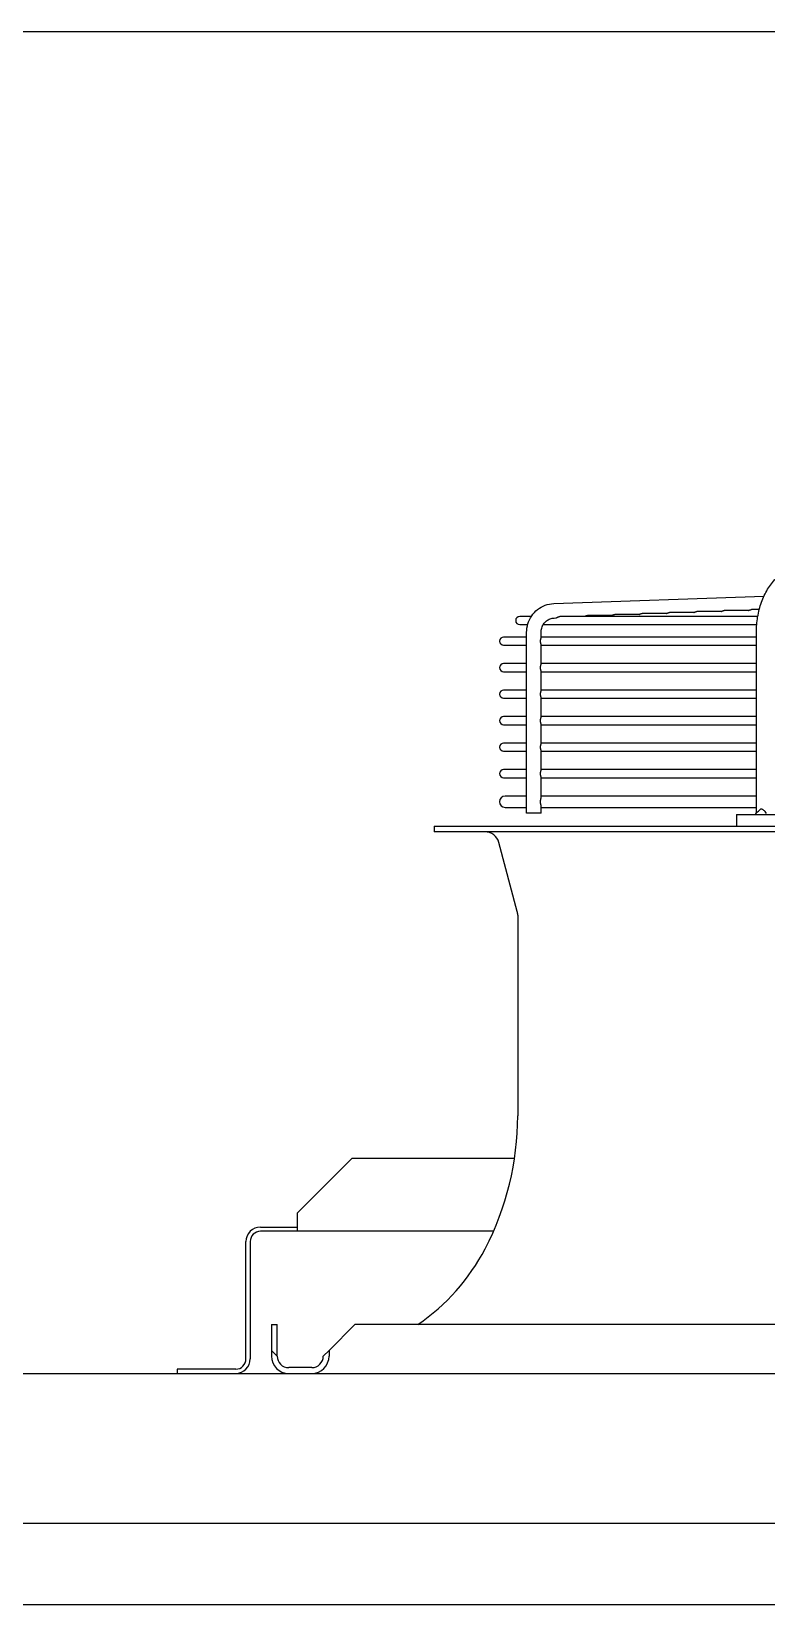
# Model space of a CAD drawing. Header units: millimetres. Extents: x 16950 to 32328, y 19251 to 29476.
# Drawn here: x 17347.56 to 17357.6, y 19593.38 to 19614.88 of the extents above; entities that cross this region are included whole.
import ezdxf

# ---------------------------------------------------------------- set-up
doc = ezdxf.new("R2010")
doc.units = ezdxf.units.MM
doc.header["$LTSCALE"] = 5
doc.layers.add('UNIT', color=6, linetype='Continuous')
doc.styles.add('SUBMITTAL', font='romans.shx', dxfattribs={"width": 0.75})
doc.dimstyles.new('SUBMITTAL', dxfattribs={"dimtxt": 0.09375, "dimasz": 0.09375, "dimexe": 0.03125, "dimexo": 0.0625, "dimgap": 0.0625, "dimtad": 0, "dimdec": 4, "dimzin": 4, "dimdsep": 46, "dimlunit": 4, "dimtxsty": 'SUBMITTAL', "dimcen": 0.09375, "dimclre": 6, "dimadec": 0, "dimazin": 0, "dimtfac": 1, "dimtdec": 0, "dimtofl": 0, "dimtmove": 0, "dimatfit": 3, "dimfxl": 0, "dimfrac": 2, "dimtolj": 1, "dimtzin": 4, "dimarcsym": 0})

msp = doc.modelspace()

# ---------------------------------------------------------------- linework, layer by layer
at = {"layer": 'UNIT'}
for p, q in [((17354.6951, 19607.0623), (17357.5703, 19607.1663)), ((17354.3892, 19606.8869), (17354.2306, 19606.8869)), ((17357.4839, 19606.8869), (17354.7808, 19606.8869)), ((17355.4884, 19606.9004), (17355.155, 19606.9004)), ((17355.8626, 19606.9139), (17355.5292, 19606.9139)), ((17356.2368, 19606.9274), (17355.9034, 19606.9274)), ((17356.611, 19606.9409), (17356.2775, 19606.9409)), ((17356.9851, 19606.9544), (17356.6517, 19606.9544)), ((17357.3593, 19606.9679), (17357.0259, 19606.9679)), ((17357.5044, 19606.9814), (17357.4001, 19606.9814)), ((17354.2306, 19606.7767), (17354.3396, 19606.7767)), ((17354.3249, 19604.1995), (17354.3249, 19606.6689)), ((17354.5218, 19606.589), (17354.5218, 19606.6689)), ((17354.5523, 19606.7767), (17357.4696, 19606.7767)), ((17354.7022, 19606.8656), (17354.7244, 19606.8664)), ((17357.465, 19604.1995), (17357.465, 19606.6689)), ((17354.3249, 19606.605), (17354.0102, 19606.605)), ((17354.0102, 19606.4948), (17354.3249, 19606.4948)), ((17357.465, 19606.605), (17354.5218, 19606.605)), ((17354.5218, 19606.2268), (17354.5218, 19606.5107)), ((17354.5218, 19606.4948), (17357.465, 19606.4948)), ((17354.3249, 19606.2428), (17354.0102, 19606.2428)), ((17357.465, 19606.2428), (17354.5218, 19606.2428)), ((17354.0102, 19606.1326), (17354.3249, 19606.1326)), ((17354.5218, 19605.8646), (17354.5218, 19606.1485)), ((17354.5218, 19606.1326), (17357.465, 19606.1326)), ((17354.3249, 19605.8806), (17354.0102, 19605.8806)), ((17357.465, 19605.8806), (17354.5218, 19605.8806)), ((17354.0102, 19605.7704), (17354.3249, 19605.7704)), ((17354.5218, 19605.5024), (17354.5218, 19605.7863)), ((17354.5218, 19605.7704), (17357.465, 19605.7704)), ((17354.3249, 19605.5184), (17354.0102, 19605.5184)), ((17354.0102, 19605.4081), (17354.3249, 19605.4081)), ((17357.465, 19605.5184), (17354.5218, 19605.5184)), ((17354.5218, 19605.1402), (17354.5218, 19605.4241)), ((17354.5218, 19605.4081), (17357.465, 19605.4081)), ((17354.3249, 19605.1562), (17354.0102, 19605.1562)), ((17354.0102, 19605.0459), (17354.3249, 19605.0459)), ((17357.465, 19605.1562), (17354.5218, 19605.1562)), ((17354.5218, 19604.778), (17354.5218, 19605.0619)), ((17354.5218, 19605.0459), (17357.465, 19605.0459)), ((17354.3249, 19604.794), (17354.0102, 19604.794)), ((17357.465, 19604.794), (17354.5218, 19604.794)), ((17354.0102, 19604.6837), (17354.3249, 19604.6837)), ((17354.5218, 19604.4023), (17354.5218, 19604.6997)), ((17354.5218, 19604.6837), (17357.465, 19604.6837)), ((17354.3249, 19604.4318), (17354.0318, 19604.4318)), ((17357.465, 19604.4318), (17354.5218, 19604.4318)), ((17354.5218, 19604.1995), (17354.5218, 19604.3077)), ((17354.0318, 19604.2782), (17354.3249, 19604.2782)), ((17354.5218, 19604.1995), (17354.3249, 19604.1995)), ((17354.5218, 19604.2782), (17357.465, 19604.2782)), ((17357.1951, 19604.1798), (17359.4222, 19604.1798)), ((17357.1951, 19604.1798), (17357.1951, 19604.0223)), ((17353.0613, 19604.0223), (17386.8015, 19604.0223)), ((17353.0613, 19604.0223), (17353.0613, 19603.9436)), ((17386.8015, 19603.9436), (17353.0613, 19603.9436)), ((17354.1964, 19602.8558), (17353.9453, 19603.7974)), ((17354.2031, 19602.8051), (17354.2031, 19600.0641)), ((17351.1884, 19598.734), (17351.9384, 19599.484)), ((17351.9384, 19599.484), (17354.1601, 19599.484)), ((17351.1884, 19598.734), (17351.1884, 19598.484)), ((17350.6884, 19598.542), (17351.1884, 19598.542)), ((17350.4894, 19596.741), (17350.4894, 19598.343)), ((17350.5474, 19598.343), (17350.5474, 19596.741)), ((17353.8721, 19598.484), (17350.6884, 19598.484)), ((17350.8369, 19597.2113), (17350.9157, 19597.2113)), ((17350.8369, 19597.2113), (17350.8369, 19596.7782)), ((17350.9157, 19596.7782), (17350.9157, 19597.2113)), ((17351.6243, 19596.857), (17351.9787, 19597.2113)), ((17387.8842, 19597.2113), (17351.9787, 19597.2113)), ((17350.8369, 19596.857), (17350.9157, 19596.7782)), ((17351.6243, 19596.857), (17351.5456, 19596.7782)), ((17351.6243, 19596.857), (17351.6243, 19596.7782)), ((17350.3484, 19596.6), (17349.5474, 19596.6)), ((17349.5474, 19596.6), (17349.5474, 19596.542)), ((17351.3881, 19596.6207), (17351.0731, 19596.6207)), ((17251.8123, 19596.542), (17393.5423, 19596.542)), ((17393.5423, 19594.4924), (17251.8123, 19594.4924)), ((17256.0623, 19593.3829), (17389.3064, 19593.3829))]:
    msp.add_line(p, q, dxfattribs=at)
for centre, radius, start, end in [((17354.2306, 19606.8318), 0.0551, 90, 270), ((17354.0102, 19606.5499), 0.0551, 90, 270), ((17354.0102, 19606.1877), 0.0551, 90, 270), ((17354.0102, 19605.8255), 0.0551, 90, 270), ((17354.0102, 19605.4633), 0.0551, 90, 270), ((17354.0102, 19605.1011), 0.0551, 90, 270), ((17354.0102, 19604.7389), 0.0551, 90, 270), ((17354.0318, 19604.355), 0.0768, 90, 270), ((17353.7551, 19603.7467), 0.1969, 14.93142, 90), ((17354.0062, 19602.8051), 0.1969, 0, 14.93142), ((17350.2661, 19600.0641), 3.937, 332.49816, 0), ((17350.6884, 19598.343), 0.199, 90, 180), ((17350.6884, 19598.343), 0.141, 90, 180), ((17351.2438, 19599.5551), 2.8346, 304.22448, 332.49816), ((17351.0731, 19596.7782), 0.2362, 180, 270), ((17351.0731, 19596.7782), 0.1575, 180, 270), ((17351.3881, 19596.7782), 0.1575, 270, 0), ((17351.3881, 19596.7782), 0.2362, 270, 0), ((17350.3484, 19596.741), 0.141, 270, 0), ((17350.3484, 19596.741), 0.199, 270, 0)]:
    msp.add_arc(centre, radius, start, end, dxfattribs=at)
for points, knots in [([(17357.465, 19606.6689), (17357.465, 19606.7044), (17357.4665, 19606.7403), (17357.4695, 19606.7757), (17357.4724, 19606.8112), (17357.4769, 19606.8461), (17357.4828, 19606.8808), (17357.4887, 19606.9154), (17357.4961, 19606.9498), (17357.5049, 19606.9833), (17357.5136, 19607.0167), (17357.5237, 19607.0493), (17357.5352, 19607.081), (17357.5467, 19607.1128), (17357.5596, 19607.1438), (17357.5736, 19607.1734), (17357.5877, 19607.203), (17357.6029, 19607.2313), (17357.6193, 19607.2583), (17357.6357, 19607.2854), (17357.6534, 19607.3112), (17357.6719, 19607.3354), (17357.6905, 19607.3595), (17357.71, 19607.382), (17357.7304, 19607.4029), (17357.7509, 19607.4237), (17357.7723, 19607.443), (17357.7943, 19607.4603), (17357.8164, 19607.4777), (17357.839, 19607.4931), (17357.8623, 19607.5066), (17357.8857, 19607.5201), (17357.9097, 19607.5318), (17357.934, 19607.5413), (17357.9583, 19607.5509), (17357.9828, 19607.5583), (17358.0078, 19607.5638), (17358.0327, 19607.5692), (17358.058, 19607.5726), (17358.0832, 19607.5738)], [0, 0, 0, 0, 0.076921, 0.076921, 0.076921, 0.1538421, 0.1538421, 0.1538421, 0.2307631, 0.2307631, 0.2307631, 0.3076842, 0.3076842, 0.3076842, 0.3846052, 0.3846052, 0.3846052, 0.4615263, 0.4615263, 0.4615263, 0.5384473, 0.5384473, 0.5384473, 0.6153684, 0.6153684, 0.6153684, 0.6922894, 0.6922894, 0.6922894, 0.7692105, 0.7692105, 0.7692105, 0.8461315, 0.8461315, 0.8461315, 0.9230526, 0.9230526, 0.9230526, 1, 1, 1, 1]), ([(17354.3249, 19606.6689), (17354.3249, 19606.7088), (17354.3309, 19606.7488), (17354.3543, 19606.8252), (17354.3717, 19606.8616), (17354.4166, 19606.9274), (17354.4441, 19606.9569), (17354.5066, 19607.006), (17354.5416, 19607.0256), (17354.6161, 19607.0531), (17354.6555, 19607.0609), (17354.6951, 19607.0623)], [1.5707963, 1.5707963, 1.5707963, 1.5707963, 1.8779743, 1.8779743, 2.1851522, 2.1851522, 2.4923302, 2.4923302, 2.7995081, 2.7995081, 3.1066861, 3.1066861, 3.1066861, 3.1066861]), ([(17354.7244, 19606.8664), (17354.7246, 19606.8664), (17354.7247, 19606.8664), (17354.7249, 19606.8664), (17354.7252, 19606.8665), (17354.7254, 19606.8665), (17354.7257, 19606.8666), (17354.7263, 19606.8667), (17354.7269, 19606.8668), (17354.7275, 19606.867), (17354.7282, 19606.8672), (17354.7288, 19606.8675), (17354.7295, 19606.8678), (17354.7302, 19606.8681), (17354.731, 19606.8684), (17354.7317, 19606.8688), (17354.7325, 19606.8692), (17354.7333, 19606.8696), (17354.7341, 19606.8701), (17354.7349, 19606.8705), (17354.7357, 19606.871), (17354.7366, 19606.8715), (17354.7374, 19606.8719), (17354.7383, 19606.8724), (17354.7392, 19606.8729), (17354.7401, 19606.8735), (17354.741, 19606.874), (17354.7419, 19606.8745), (17354.7428, 19606.875), (17354.7438, 19606.8755), (17354.7447, 19606.876), (17354.7456, 19606.8766), (17354.7466, 19606.8771), (17354.7476, 19606.8776), (17354.7485, 19606.8781), (17354.7495, 19606.8786), (17354.7505, 19606.879), (17354.7514, 19606.8795), (17354.7524, 19606.88), (17354.7534, 19606.8804), (17354.7544, 19606.8809), (17354.7554, 19606.8813), (17354.7564, 19606.8817), (17354.7574, 19606.8821), (17354.7584, 19606.8825), (17354.7594, 19606.8829), (17354.7604, 19606.8832), (17354.7614, 19606.8836), (17354.7624, 19606.8839), (17354.7634, 19606.8842), (17354.7644, 19606.8845), (17354.7654, 19606.8848), (17354.7665, 19606.8851), (17354.7675, 19606.8853), (17354.7685, 19606.8855), (17354.7695, 19606.8858), (17354.7705, 19606.886), (17354.7715, 19606.8861), (17354.7725, 19606.8863), (17354.7735, 19606.8864), (17354.7745, 19606.8866), (17354.7755, 19606.8867), (17354.7765, 19606.8868), (17354.7775, 19606.8868), (17354.7784, 19606.8869), (17354.7794, 19606.8869), (17354.7804, 19606.8869), (17354.7805, 19606.8869), (17354.7806, 19606.8869), (17354.7808, 19606.8869)], [0.00401292, 0.00401292, 0.00401292, 0.00401292, 0.01219512, 0.01219512, 0.01219512, 0.02439024, 0.02439024, 0.02439024, 0.04878049, 0.04878049, 0.04878049, 0.07317073, 0.07317073, 0.07317073, 0.09756098, 0.09756098, 0.09756098, 0.12195122, 0.12195122, 0.12195122, 0.14634146, 0.14634146, 0.14634146, 0.17073171, 0.17073171, 0.17073171, 0.19512195, 0.19512195, 0.19512195, 0.2195122, 0.2195122, 0.2195122, 0.24390244, 0.24390244, 0.24390244, 0.26829268, 0.26829268, 0.26829268, 0.29268293, 0.29268293, 0.29268293, 0.31707317, 0.31707317, 0.31707317, 0.34146341, 0.34146341, 0.34146341, 0.36585366, 0.36585366, 0.36585366, 0.3902439, 0.3902439, 0.3902439, 0.41463415, 0.41463415, 0.41463415, 0.43902439, 0.43902439, 0.43902439, 0.46341463, 0.46341463, 0.46341463, 0.48780488, 0.48780488, 0.48780488, 0.51219512, 0.51219512, 0.51219512, 0.51549915, 0.51549915, 0.51549915, 0.51549915]), ([(17355.1142, 19606.8869), (17355.1149, 19606.8873), (17355.1155, 19606.8876), (17355.1161, 19606.888), (17355.117, 19606.8885), (17355.118, 19606.889), (17355.1189, 19606.8896), (17355.1199, 19606.8901), (17355.1208, 19606.8906), (17355.1218, 19606.8911), (17355.1227, 19606.8916), (17355.1237, 19606.8921), (17355.1247, 19606.8925), (17355.1256, 19606.893), (17355.1266, 19606.8935), (17355.1276, 19606.8939), (17355.1286, 19606.8944), (17355.1296, 19606.8948), (17355.1306, 19606.8952), (17355.1316, 19606.8956), (17355.1326, 19606.896), (17355.1336, 19606.8964), (17355.1346, 19606.8967), (17355.1356, 19606.8971), (17355.1366, 19606.8974), (17355.1376, 19606.8977), (17355.1386, 19606.898), (17355.1396, 19606.8983), (17355.1407, 19606.8986), (17355.1417, 19606.8988), (17355.1427, 19606.899), (17355.1437, 19606.8993), (17355.1447, 19606.8995), (17355.1457, 19606.8996), (17355.1467, 19606.8998), (17355.1477, 19606.8999), (17355.1487, 19606.9001), (17355.1497, 19606.9002), (17355.1507, 19606.9003), (17355.1517, 19606.9003), (17355.1526, 19606.9004), (17355.1536, 19606.9004), (17355.1546, 19606.9004), (17355.1547, 19606.9004), (17355.1548, 19606.9004), (17355.155, 19606.9004)], [0.1782737, 0.1782737, 0.1782737, 0.1782737, 0.19512195, 0.19512195, 0.19512195, 0.2195122, 0.2195122, 0.2195122, 0.24390244, 0.24390244, 0.24390244, 0.26829268, 0.26829268, 0.26829268, 0.29268293, 0.29268293, 0.29268293, 0.31707317, 0.31707317, 0.31707317, 0.34146341, 0.34146341, 0.34146341, 0.36585366, 0.36585366, 0.36585366, 0.3902439, 0.3902439, 0.3902439, 0.41463415, 0.41463415, 0.41463415, 0.43902439, 0.43902439, 0.43902439, 0.46341463, 0.46341463, 0.46341463, 0.48780488, 0.48780488, 0.48780488, 0.51219512, 0.51219512, 0.51219512, 0.5155129, 0.5155129, 0.5155129, 0.5155129]), ([(17355.4884, 19606.9004), (17355.4891, 19606.9008), (17355.4897, 19606.9012), (17355.4903, 19606.9015), (17355.4913, 19606.902), (17355.4922, 19606.9026), (17355.4931, 19606.9031), (17355.4941, 19606.9036), (17355.495, 19606.9041), (17355.496, 19606.9046), (17355.4969, 19606.9051), (17355.4979, 19606.9056), (17355.4989, 19606.906), (17355.4999, 19606.9065), (17355.5008, 19606.907), (17355.5018, 19606.9074), (17355.5028, 19606.9079), (17355.5038, 19606.9083), (17355.5048, 19606.9087), (17355.5058, 19606.9091), (17355.5068, 19606.9095), (17355.5078, 19606.9099), (17355.5088, 19606.9102), (17355.5098, 19606.9106), (17355.5108, 19606.9109), (17355.5118, 19606.9112), (17355.5128, 19606.9115), (17355.5139, 19606.9118), (17355.5149, 19606.9121), (17355.5159, 19606.9123), (17355.5169, 19606.9125), (17355.5179, 19606.9128), (17355.5189, 19606.9129), (17355.5199, 19606.9131), (17355.5209, 19606.9133), (17355.5219, 19606.9134), (17355.5229, 19606.9136), (17355.5239, 19606.9137), (17355.5249, 19606.9138), (17355.5259, 19606.9138), (17355.5268, 19606.9139), (17355.5278, 19606.9139), (17355.5288, 19606.9139), (17355.5289, 19606.9139), (17355.529, 19606.9139), (17355.5292, 19606.9139)], [0.17792949, 0.17792949, 0.17792949, 0.17792949, 0.19512195, 0.19512195, 0.19512195, 0.2195122, 0.2195122, 0.2195122, 0.24390244, 0.24390244, 0.24390244, 0.26829268, 0.26829268, 0.26829268, 0.29268293, 0.29268293, 0.29268293, 0.31707317, 0.31707317, 0.31707317, 0.34146341, 0.34146341, 0.34146341, 0.36585366, 0.36585366, 0.36585366, 0.3902439, 0.3902439, 0.3902439, 0.41463415, 0.41463415, 0.41463415, 0.43902439, 0.43902439, 0.43902439, 0.46341463, 0.46341463, 0.46341463, 0.48780488, 0.48780488, 0.48780488, 0.51219512, 0.51219512, 0.51219512, 0.51552666, 0.51552666, 0.51552666, 0.51552666]), ([(17355.8626, 19606.9139), (17355.8633, 19606.9143), (17355.8639, 19606.9147), (17355.8646, 19606.915), (17355.8655, 19606.9156), (17355.8664, 19606.9161), (17355.8673, 19606.9166), (17355.8683, 19606.9171), (17355.8692, 19606.9176), (17355.8702, 19606.9181), (17355.8712, 19606.9186), (17355.8721, 19606.9191), (17355.8731, 19606.9196), (17355.8741, 19606.92), (17355.875, 19606.9205), (17355.876, 19606.9209), (17355.877, 19606.9214), (17355.878, 19606.9218), (17355.879, 19606.9222), (17355.88, 19606.9226), (17355.881, 19606.923), (17355.882, 19606.9234), (17355.883, 19606.9237), (17355.884, 19606.9241), (17355.885, 19606.9244), (17355.886, 19606.9247), (17355.887, 19606.925), (17355.8881, 19606.9253), (17355.8891, 19606.9256), (17355.8901, 19606.9258), (17355.8911, 19606.926), (17355.8921, 19606.9262), (17355.8931, 19606.9264), (17355.8941, 19606.9266), (17355.8951, 19606.9268), (17355.8961, 19606.9269), (17355.8971, 19606.927), (17355.8981, 19606.9272), (17355.8991, 19606.9273), (17355.9, 19606.9273), (17355.901, 19606.9274), (17355.902, 19606.9274), (17355.903, 19606.9274), (17355.9031, 19606.9274), (17355.9032, 19606.9274), (17355.9034, 19606.9274)], [0.17758438, 0.17758438, 0.17758438, 0.17758438, 0.19512195, 0.19512195, 0.19512195, 0.2195122, 0.2195122, 0.2195122, 0.24390244, 0.24390244, 0.24390244, 0.26829268, 0.26829268, 0.26829268, 0.29268293, 0.29268293, 0.29268293, 0.31707317, 0.31707317, 0.31707317, 0.34146341, 0.34146341, 0.34146341, 0.36585366, 0.36585366, 0.36585366, 0.3902439, 0.3902439, 0.3902439, 0.41463415, 0.41463415, 0.41463415, 0.43902439, 0.43902439, 0.43902439, 0.46341463, 0.46341463, 0.46341463, 0.48780488, 0.48780488, 0.48780488, 0.51219512, 0.51219512, 0.51219512, 0.51554043, 0.51554043, 0.51554043, 0.51554043]), ([(17356.2368, 19606.9274), (17356.2374, 19606.9278), (17356.2381, 19606.9282), (17356.2388, 19606.9286), (17356.2397, 19606.9291), (17356.2406, 19606.9296), (17356.2416, 19606.9301), (17356.2425, 19606.9306), (17356.2435, 19606.9311), (17356.2444, 19606.9316), (17356.2454, 19606.9321), (17356.2463, 19606.9326), (17356.2473, 19606.9331), (17356.2483, 19606.9335), (17356.2493, 19606.934), (17356.2502, 19606.9344), (17356.2512, 19606.9349), (17356.2522, 19606.9353), (17356.2532, 19606.9357), (17356.2542, 19606.9361), (17356.2552, 19606.9365), (17356.2562, 19606.9369), (17356.2572, 19606.9372), (17356.2582, 19606.9376), (17356.2592, 19606.9379), (17356.2602, 19606.9382), (17356.2613, 19606.9385), (17356.2623, 19606.9388), (17356.2633, 19606.9391), (17356.2643, 19606.9393), (17356.2653, 19606.9395), (17356.2663, 19606.9397), (17356.2673, 19606.9399), (17356.2683, 19606.9401), (17356.2693, 19606.9403), (17356.2703, 19606.9404), (17356.2713, 19606.9405), (17356.2723, 19606.9407), (17356.2733, 19606.9407), (17356.2742, 19606.9408), (17356.2752, 19606.9409), (17356.2762, 19606.9409), (17356.2772, 19606.9409), (17356.2773, 19606.9409), (17356.2774, 19606.9409), (17356.2775, 19606.9409)], [0.17723839, 0.17723839, 0.17723839, 0.17723839, 0.19512195, 0.19512195, 0.19512195, 0.2195122, 0.2195122, 0.2195122, 0.24390244, 0.24390244, 0.24390244, 0.26829268, 0.26829268, 0.26829268, 0.29268293, 0.29268293, 0.29268293, 0.31707317, 0.31707317, 0.31707317, 0.34146341, 0.34146341, 0.34146341, 0.36585366, 0.36585366, 0.36585366, 0.3902439, 0.3902439, 0.3902439, 0.41463415, 0.41463415, 0.41463415, 0.43902439, 0.43902439, 0.43902439, 0.46341463, 0.46341463, 0.46341463, 0.48780488, 0.48780488, 0.48780488, 0.51219512, 0.51219512, 0.51219512, 0.5155542, 0.5155542, 0.5155542, 0.5155542]), ([(17356.611, 19606.9409), (17356.6116, 19606.9413), (17356.6123, 19606.9417), (17356.613, 19606.9421), (17356.6139, 19606.9426), (17356.6148, 19606.9431), (17356.6158, 19606.9436), (17356.6167, 19606.9441), (17356.6177, 19606.9446), (17356.6186, 19606.9451), (17356.6196, 19606.9456), (17356.6205, 19606.9461), (17356.6215, 19606.9466), (17356.6225, 19606.947), (17356.6235, 19606.9475), (17356.6245, 19606.9479), (17356.6254, 19606.9484), (17356.6264, 19606.9488), (17356.6274, 19606.9492), (17356.6284, 19606.9496), (17356.6294, 19606.95), (17356.6304, 19606.9504), (17356.6314, 19606.9507), (17356.6324, 19606.9511), (17356.6334, 19606.9514), (17356.6345, 19606.9517), (17356.6355, 19606.952), (17356.6365, 19606.9523), (17356.6375, 19606.9526), (17356.6385, 19606.9528), (17356.6395, 19606.953), (17356.6405, 19606.9532), (17356.6415, 19606.9534), (17356.6425, 19606.9536), (17356.6435, 19606.9538), (17356.6445, 19606.9539), (17356.6455, 19606.954), (17356.6465, 19606.9542), (17356.6475, 19606.9542), (17356.6484, 19606.9543), (17356.6494, 19606.9544), (17356.6504, 19606.9544), (17356.6513, 19606.9544), (17356.6515, 19606.9544), (17356.6516, 19606.9544), (17356.6517, 19606.9544)], [0.17689154, 0.17689154, 0.17689154, 0.17689154, 0.19512195, 0.19512195, 0.19512195, 0.2195122, 0.2195122, 0.2195122, 0.24390244, 0.24390244, 0.24390244, 0.26829268, 0.26829268, 0.26829268, 0.29268293, 0.29268293, 0.29268293, 0.31707317, 0.31707317, 0.31707317, 0.34146341, 0.34146341, 0.34146341, 0.36585366, 0.36585366, 0.36585366, 0.3902439, 0.3902439, 0.3902439, 0.41463415, 0.41463415, 0.41463415, 0.43902439, 0.43902439, 0.43902439, 0.46341463, 0.46341463, 0.46341463, 0.48780488, 0.48780488, 0.48780488, 0.51219512, 0.51219512, 0.51219512, 0.51556798, 0.51556798, 0.51556798, 0.51556798]), ([(17356.9851, 19606.9544), (17356.9858, 19606.9548), (17356.9865, 19606.9552), (17356.9872, 19606.9556), (17356.9881, 19606.9561), (17356.9891, 19606.9566), (17356.99, 19606.9571), (17356.9909, 19606.9576), (17356.9919, 19606.9581), (17356.9928, 19606.9586), (17356.9938, 19606.9591), (17356.9948, 19606.9596), (17356.9957, 19606.9601), (17356.9967, 19606.9605), (17356.9977, 19606.961), (17356.9987, 19606.9614), (17356.9997, 19606.9619), (17357.0006, 19606.9623), (17357.0016, 19606.9627), (17357.0026, 19606.9631), (17357.0036, 19606.9635), (17357.0046, 19606.9639), (17357.0056, 19606.9642), (17357.0066, 19606.9646), (17357.0076, 19606.9649), (17357.0087, 19606.9652), (17357.0097, 19606.9655), (17357.0107, 19606.9658), (17357.0117, 19606.966), (17357.0127, 19606.9663), (17357.0137, 19606.9665), (17357.0147, 19606.9667), (17357.0157, 19606.9669), (17357.0167, 19606.9671), (17357.0177, 19606.9673), (17357.0187, 19606.9674), (17357.0197, 19606.9675), (17357.0207, 19606.9677), (17357.0217, 19606.9677), (17357.0226, 19606.9678), (17357.0236, 19606.9679), (17357.0246, 19606.9679), (17357.0255, 19606.9679), (17357.0257, 19606.9679), (17357.0258, 19606.9679), (17357.0259, 19606.9679)], [0.17654387, 0.17654387, 0.17654387, 0.17654387, 0.19512195, 0.19512195, 0.19512195, 0.2195122, 0.2195122, 0.2195122, 0.24390244, 0.24390244, 0.24390244, 0.26829268, 0.26829268, 0.26829268, 0.29268293, 0.29268293, 0.29268293, 0.31707317, 0.31707317, 0.31707317, 0.34146341, 0.34146341, 0.34146341, 0.36585366, 0.36585366, 0.36585366, 0.3902439, 0.3902439, 0.3902439, 0.41463415, 0.41463415, 0.41463415, 0.43902439, 0.43902439, 0.43902439, 0.46341463, 0.46341463, 0.46341463, 0.48780488, 0.48780488, 0.48780488, 0.51219512, 0.51219512, 0.51219512, 0.51558176, 0.51558176, 0.51558176, 0.51558176]), ([(17357.3593, 19606.9679), (17357.36, 19606.9683), (17357.3607, 19606.9687), (17357.3614, 19606.9691), (17357.3623, 19606.9696), (17357.3633, 19606.9701), (17357.3642, 19606.9706), (17357.3651, 19606.9711), (17357.3661, 19606.9716), (17357.3671, 19606.9721), (17357.368, 19606.9726), (17357.369, 19606.9731), (17357.3699, 19606.9736), (17357.3709, 19606.9741), (17357.3719, 19606.9745), (17357.3729, 19606.975), (17357.3739, 19606.9754), (17357.3749, 19606.9758), (17357.3759, 19606.9762), (17357.3768, 19606.9766), (17357.3778, 19606.977), (17357.3788, 19606.9774), (17357.3798, 19606.9777), (17357.3809, 19606.9781), (17357.3819, 19606.9784), (17357.3829, 19606.9787), (17357.3839, 19606.979), (17357.3849, 19606.9793), (17357.3859, 19606.9795), (17357.3869, 19606.9798), (17357.3879, 19606.98), (17357.3889, 19606.9802), (17357.3899, 19606.9804), (17357.3909, 19606.9806), (17357.3919, 19606.9808), (17357.3929, 19606.9809), (17357.3939, 19606.981), (17357.3949, 19606.9811), (17357.3958, 19606.9812), (17357.3968, 19606.9813), (17357.3978, 19606.9814), (17357.3988, 19606.9814), (17357.3997, 19606.9814), (17357.3999, 19606.9814), (17357.4, 19606.9814), (17357.4001, 19606.9814)], [0.1761954, 0.1761954, 0.1761954, 0.1761954, 0.19512195, 0.19512195, 0.19512195, 0.2195122, 0.2195122, 0.2195122, 0.24390244, 0.24390244, 0.24390244, 0.26829268, 0.26829268, 0.26829268, 0.29268293, 0.29268293, 0.29268293, 0.31707317, 0.31707317, 0.31707317, 0.34146341, 0.34146341, 0.34146341, 0.36585366, 0.36585366, 0.36585366, 0.3902439, 0.3902439, 0.3902439, 0.41463415, 0.41463415, 0.41463415, 0.43902439, 0.43902439, 0.43902439, 0.46341463, 0.46341463, 0.46341463, 0.48780488, 0.48780488, 0.48780488, 0.51219512, 0.51219512, 0.51219512, 0.51559553, 0.51559553, 0.51559553, 0.51559553]), ([(17354.5218, 19606.6689), (17354.5218, 19606.6894), (17354.5249, 19606.7098), (17354.5368, 19606.7488), (17354.5456, 19606.7672), (17354.5681, 19606.8001), (17354.5817, 19606.8147), (17354.6122, 19606.8387), (17354.6291, 19606.8481), (17354.6647, 19606.8612), (17354.6834, 19606.8649), (17354.7022, 19606.8656)], [1.5707963, 1.5707963, 1.5707963, 1.5707963, 1.8779743, 1.8779743, 2.1851522, 2.1851522, 2.4923302, 2.4923302, 2.7995081, 2.7995081, 3.1066861, 3.1066861, 3.1066861, 3.1066861]), ([(17354.5148, 19606.5499), (17354.5148, 19606.5509), (17354.5148, 19606.5529), (17354.515, 19606.5559), (17354.5152, 19606.5588), (17354.5155, 19606.5618), (17354.516, 19606.5646), (17354.5165, 19606.5674), (17354.517, 19606.5701), (17354.5177, 19606.5728), (17354.5183, 19606.5753), (17354.519, 19606.5777), (17354.5197, 19606.58), (17354.5203, 19606.5821), (17354.5209, 19606.5841), (17354.5213, 19606.5859), (17354.5217, 19606.5875), (17354.5218, 19606.5885), (17354.5218, 19606.589), (17354.5218, 19606.589)], [0, 0, 0, 0, 0.04761905, 0.0952381, 0.14285714, 0.19047619, 0.23809524, 0.28571429, 0.33333333, 0.38095238, 0.42857143, 0.47619048, 0.52380952, 0.57142857, 0.61904762, 0.66666667, 0.71428571, 0.76190476, 0.76755733, 0.76755733, 0.76755733, 0.76755733]), ([(17354.5218, 19606.5107), (17354.5218, 19606.5108), (17354.5218, 19606.5113), (17354.5217, 19606.5122), (17354.5213, 19606.5138), (17354.5209, 19606.5156), (17354.5203, 19606.5176), (17354.5197, 19606.5198), (17354.519, 19606.522), (17354.5183, 19606.5245), (17354.5177, 19606.527), (17354.517, 19606.5296), (17354.5165, 19606.5323), (17354.516, 19606.5351), (17354.5155, 19606.538), (17354.5152, 19606.5409), (17354.515, 19606.5439), (17354.5148, 19606.5469), (17354.5148, 19606.5489), (17354.5148, 19606.5499)], [0.23243408, 0.23243408, 0.23243408, 0.23243408, 0.23809524, 0.28571429, 0.33333333, 0.38095238, 0.42857143, 0.47619048, 0.52380952, 0.57142857, 0.61904762, 0.66666667, 0.71428571, 0.76190476, 0.80952381, 0.85714286, 0.9047619, 0.95238095, 1, 1, 1, 1]), ([(17354.5148, 19606.1877), (17354.5148, 19606.1887), (17354.5148, 19606.1907), (17354.515, 19606.1937), (17354.5152, 19606.1966), (17354.5155, 19606.1995), (17354.516, 19606.2024), (17354.5165, 19606.2052), (17354.517, 19606.2079), (17354.5177, 19606.2106), (17354.5183, 19606.2131), (17354.519, 19606.2155), (17354.5197, 19606.2178), (17354.5203, 19606.2199), (17354.5209, 19606.2219), (17354.5213, 19606.2237), (17354.5217, 19606.2253), (17354.5218, 19606.2263), (17354.5218, 19606.2268), (17354.5218, 19606.2268)], [0, 0, 0, 0, 0.04761905, 0.0952381, 0.14285714, 0.19047619, 0.23809524, 0.28571429, 0.33333333, 0.38095238, 0.42857143, 0.47619048, 0.52380952, 0.57142857, 0.61904762, 0.66666667, 0.71428571, 0.76190476, 0.76755733, 0.76755733, 0.76755733, 0.76755733]), ([(17354.5218, 19606.1485), (17354.5218, 19606.1486), (17354.5218, 19606.1491), (17354.5217, 19606.15), (17354.5213, 19606.1516), (17354.5209, 19606.1534), (17354.5203, 19606.1554), (17354.5197, 19606.1576), (17354.519, 19606.1598), (17354.5183, 19606.1623), (17354.5177, 19606.1648), (17354.517, 19606.1674), (17354.5165, 19606.1701), (17354.516, 19606.1729), (17354.5155, 19606.1758), (17354.5152, 19606.1787), (17354.515, 19606.1817), (17354.5148, 19606.1847), (17354.5148, 19606.1867), (17354.5148, 19606.1877)], [0.23243408, 0.23243408, 0.23243408, 0.23243408, 0.23809524, 0.28571429, 0.33333333, 0.38095238, 0.42857143, 0.47619048, 0.52380952, 0.57142857, 0.61904762, 0.66666667, 0.71428571, 0.76190476, 0.80952381, 0.85714286, 0.9047619, 0.95238095, 1, 1, 1, 1]), ([(17354.5148, 19605.8255), (17354.5148, 19605.8265), (17354.5148, 19605.8285), (17354.515, 19605.8315), (17354.5152, 19605.8344), (17354.5155, 19605.8373), (17354.516, 19605.8402), (17354.5165, 19605.843), (17354.517, 19605.8457), (17354.5177, 19605.8484), (17354.5183, 19605.8509), (17354.519, 19605.8533), (17354.5197, 19605.8556), (17354.5203, 19605.8577), (17354.5209, 19605.8597), (17354.5213, 19605.8615), (17354.5217, 19605.8631), (17354.5218, 19605.8641), (17354.5218, 19605.8646), (17354.5218, 19605.8646)], [0, 0, 0, 0, 0.04761905, 0.0952381, 0.14285714, 0.19047619, 0.23809524, 0.28571429, 0.33333333, 0.38095238, 0.42857143, 0.47619048, 0.52380952, 0.57142857, 0.61904762, 0.66666667, 0.71428571, 0.76190476, 0.76755733, 0.76755733, 0.76755733, 0.76755733]), ([(17354.5218, 19605.7863), (17354.5218, 19605.7864), (17354.5218, 19605.7868), (17354.5217, 19605.7878), (17354.5213, 19605.7894), (17354.5209, 19605.7912), (17354.5203, 19605.7932), (17354.5197, 19605.7954), (17354.519, 19605.7976), (17354.5183, 19605.8), (17354.5177, 19605.8026), (17354.517, 19605.8052), (17354.5165, 19605.8079), (17354.516, 19605.8107), (17354.5155, 19605.8136), (17354.5152, 19605.8165), (17354.515, 19605.8195), (17354.5148, 19605.8225), (17354.5148, 19605.8245), (17354.5148, 19605.8255)], [0.23243408, 0.23243408, 0.23243408, 0.23243408, 0.23809524, 0.28571429, 0.33333333, 0.38095238, 0.42857143, 0.47619048, 0.52380952, 0.57142857, 0.61904762, 0.66666667, 0.71428571, 0.76190476, 0.80952381, 0.85714286, 0.9047619, 0.95238095, 1, 1, 1, 1]), ([(17354.5148, 19605.4633), (17354.5148, 19605.4643), (17354.5148, 19605.4663), (17354.515, 19605.4693), (17354.5152, 19605.4722), (17354.5155, 19605.4751), (17354.516, 19605.478), (17354.5165, 19605.4808), (17354.517, 19605.4835), (17354.5177, 19605.4862), (17354.5183, 19605.4887), (17354.519, 19605.4911), (17354.5197, 19605.4934), (17354.5203, 19605.4955), (17354.5209, 19605.4975), (17354.5213, 19605.4993), (17354.5217, 19605.5009), (17354.5218, 19605.5019), (17354.5218, 19605.5024), (17354.5218, 19605.5024)], [0, 0, 0, 0, 0.04761905, 0.0952381, 0.14285714, 0.19047619, 0.23809524, 0.28571429, 0.33333333, 0.38095238, 0.42857143, 0.47619048, 0.52380952, 0.57142857, 0.61904762, 0.66666667, 0.71428571, 0.76190476, 0.76755733, 0.76755733, 0.76755733, 0.76755733]), ([(17354.5218, 19605.4241), (17354.5218, 19605.4242), (17354.5218, 19605.4246), (17354.5217, 19605.4256), (17354.5213, 19605.4272), (17354.5209, 19605.429), (17354.5203, 19605.431), (17354.5197, 19605.4331), (17354.519, 19605.4354), (17354.5183, 19605.4378), (17354.5177, 19605.4404), (17354.517, 19605.443), (17354.5165, 19605.4457), (17354.516, 19605.4485), (17354.5155, 19605.4514), (17354.5152, 19605.4543), (17354.515, 19605.4573), (17354.5148, 19605.4603), (17354.5148, 19605.4623), (17354.5148, 19605.4633)], [0.23243408, 0.23243408, 0.23243408, 0.23243408, 0.23809524, 0.28571429, 0.33333333, 0.38095238, 0.42857143, 0.47619048, 0.52380952, 0.57142857, 0.61904762, 0.66666667, 0.71428571, 0.76190476, 0.80952381, 0.85714286, 0.9047619, 0.95238095, 1, 1, 1, 1]), ([(17354.5148, 19605.1011), (17354.5148, 19605.1021), (17354.5148, 19605.1041), (17354.515, 19605.1071), (17354.5152, 19605.11), (17354.5155, 19605.1129), (17354.516, 19605.1158), (17354.5165, 19605.1186), (17354.517, 19605.1213), (17354.5177, 19605.1239), (17354.5183, 19605.1265), (17354.519, 19605.1289), (17354.5197, 19605.1312), (17354.5203, 19605.1333), (17354.5209, 19605.1353), (17354.5213, 19605.1371), (17354.5217, 19605.1387), (17354.5218, 19605.1397), (17354.5218, 19605.1402), (17354.5218, 19605.1402)], [0, 0, 0, 0, 0.04761905, 0.0952381, 0.14285714, 0.19047619, 0.23809524, 0.28571429, 0.33333333, 0.38095238, 0.42857143, 0.47619048, 0.52380952, 0.57142857, 0.61904762, 0.66666667, 0.71428571, 0.76190476, 0.76755733, 0.76755733, 0.76755733, 0.76755733]), ([(17354.5218, 19605.0619), (17354.5218, 19605.062), (17354.5218, 19605.0624), (17354.5217, 19605.0634), (17354.5213, 19605.065), (17354.5209, 19605.0668), (17354.5203, 19605.0688), (17354.5197, 19605.0709), (17354.519, 19605.0732), (17354.5183, 19605.0756), (17354.5177, 19605.0782), (17354.517, 19605.0808), (17354.5165, 19605.0835), (17354.516, 19605.0863), (17354.5155, 19605.0892), (17354.5152, 19605.0921), (17354.515, 19605.0951), (17354.5148, 19605.0981), (17354.5148, 19605.1001), (17354.5148, 19605.1011)], [0.23243408, 0.23243408, 0.23243408, 0.23243408, 0.23809524, 0.28571429, 0.33333333, 0.38095238, 0.42857143, 0.47619048, 0.52380952, 0.57142857, 0.61904762, 0.66666667, 0.71428571, 0.76190476, 0.80952381, 0.85714286, 0.9047619, 0.95238095, 1, 1, 1, 1]), ([(17354.5148, 19604.7389), (17354.5148, 19604.7399), (17354.5148, 19604.7419), (17354.515, 19604.7448), (17354.5152, 19604.7478), (17354.5155, 19604.7507), (17354.516, 19604.7536), (17354.5165, 19604.7564), (17354.517, 19604.7591), (17354.5177, 19604.7617), (17354.5183, 19604.7643), (17354.519, 19604.7667), (17354.5197, 19604.769), (17354.5203, 19604.7711), (17354.5209, 19604.7731), (17354.5213, 19604.7749), (17354.5217, 19604.7765), (17354.5218, 19604.7775), (17354.5218, 19604.7779), (17354.5218, 19604.778)], [0, 0, 0, 0, 0.04761905, 0.0952381, 0.14285714, 0.19047619, 0.23809524, 0.28571429, 0.33333333, 0.38095238, 0.42857143, 0.47619048, 0.52380952, 0.57142857, 0.61904762, 0.66666667, 0.71428571, 0.76190476, 0.76755733, 0.76755733, 0.76755733, 0.76755733]), ([(17354.5218, 19604.6997), (17354.5218, 19604.6998), (17354.5218, 19604.7002), (17354.5217, 19604.7012), (17354.5213, 19604.7028), (17354.5209, 19604.7046), (17354.5203, 19604.7066), (17354.5197, 19604.7087), (17354.519, 19604.711), (17354.5183, 19604.7134), (17354.5177, 19604.716), (17354.517, 19604.7186), (17354.5165, 19604.7213), (17354.516, 19604.7241), (17354.5155, 19604.727), (17354.5152, 19604.7299), (17354.515, 19604.7329), (17354.5148, 19604.7359), (17354.5148, 19604.7379), (17354.5148, 19604.7389)], [0.23243408, 0.23243408, 0.23243408, 0.23243408, 0.23809524, 0.28571429, 0.33333333, 0.38095238, 0.42857143, 0.47619048, 0.52380952, 0.57142857, 0.61904762, 0.66666667, 0.71428571, 0.76190476, 0.80952381, 0.85714286, 0.9047619, 0.95238095, 1, 1, 1, 1]), ([(17354.5148, 19604.355), (17354.5148, 19604.3563), (17354.5148, 19604.3589), (17354.515, 19604.3628), (17354.5153, 19604.3666), (17354.5157, 19604.3703), (17354.5162, 19604.3739), (17354.5168, 19604.3775), (17354.5174, 19604.3808), (17354.5181, 19604.3841), (17354.5187, 19604.3871), (17354.5194, 19604.39), (17354.5201, 19604.3927), (17354.5207, 19604.3952), (17354.5212, 19604.3974), (17354.5215, 19604.3995), (17354.5217, 19604.4011), (17354.5218, 19604.402), (17354.5218, 19604.4023)], [0, 0, 0, 0, 0.04761905, 0.0952381, 0.14285714, 0.19047619, 0.23809524, 0.28571429, 0.33333333, 0.38095238, 0.42857143, 0.47619048, 0.52380952, 0.57142857, 0.61904762, 0.66666667, 0.71428571, 0.74720176, 0.74720176, 0.74720176, 0.74720176]), ([(17354.5218, 19604.3077), (17354.5218, 19604.308), (17354.5217, 19604.3089), (17354.5215, 19604.3105), (17354.5212, 19604.3126), (17354.5207, 19604.3148), (17354.5201, 19604.3173), (17354.5194, 19604.32), (17354.5187, 19604.3229), (17354.5181, 19604.3259), (17354.5174, 19604.3292), (17354.5168, 19604.3325), (17354.5162, 19604.336), (17354.5157, 19604.3397), (17354.5153, 19604.3434), (17354.515, 19604.3472), (17354.5148, 19604.3511), (17354.5148, 19604.3537), (17354.5148, 19604.355)], [0.25278988, 0.25278988, 0.25278988, 0.25278988, 0.28571429, 0.33333333, 0.38095238, 0.42857143, 0.47619048, 0.52380952, 0.57142857, 0.61904762, 0.66666667, 0.71428571, 0.76190476, 0.80952381, 0.85714286, 0.9047619, 0.95238095, 1, 1, 1, 1]), ([(17357.6042, 19604.1961), (17357.5896, 19604.2137), (17357.5776, 19604.2275), (17357.5611, 19604.2427), (17357.5555, 19604.247), (17357.5471, 19604.2514), (17357.5442, 19604.2526), (17357.539, 19604.2538), (17357.5368, 19604.2541), (17357.5324, 19604.2541), (17357.5302, 19604.2538), (17357.525, 19604.2526), (17357.5221, 19604.2514), (17357.5137, 19604.247), (17357.5081, 19604.2427), (17357.4991, 19604.2345), (17357.4961, 19604.2314), (17357.4928, 19604.228)], [-0.85353786, -0.85353786, -0.85353786, -0.85353786, -0.64697279, -0.64697279, -0.53019487, -0.53019487, -0.47055032, -0.47055032, -0.42676959, -0.42676959, -0.38298885, -0.38298885, -0.32334424, -0.32334424, -0.20656606, -0.20656606, -0.14841076, -0.14841076, -0.14841076, -0.14841076])]:
    msp.add_open_spline(points, degree=3, knots=knots, dxfattribs=at)
msp.add_open_spline([(17357.4451, 19604.1798), (17357.4613, 19604.1956), (17357.4772, 19604.2117), (17357.4928, 19604.228)], degree=3, dxfattribs=at)

# ---------------------------------------------------------------- leaders
msp.add_leader([(17251.8755, 19600.7667), (17266.5401, 19614.8826), (17383.7891, 19614.8826)], dimstyle='SUBMITTAL', override={"dimscale": 36, "dimarcsym": 1}, dxfattribs=at)

doc.saveas('drawing.dxf')
